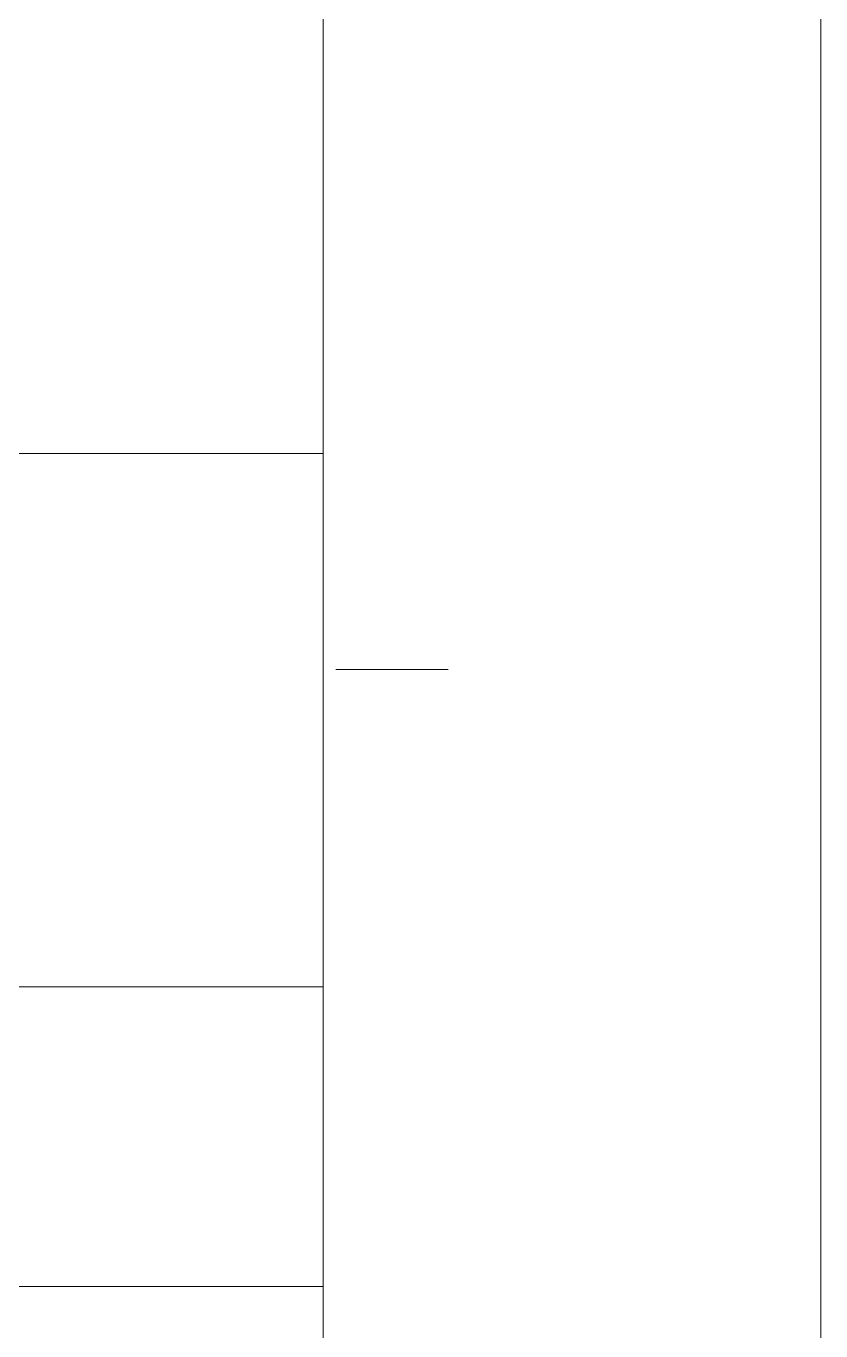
# Model space of a CAD drawing. Header units: inches. Extents: x 1155 to 1996, y 2 to 596.
# Drawn here: x 1955.9 to 1995.9, y 67.4 to 133.2 of the extents above; entities that cross this region are included whole.
import ezdxf

# ---------------------------------------------------------------- set-up
doc = ezdxf.new("R2010")
doc.units = ezdxf.units.IN
doc.header["$MEASUREMENT"] = 0
doc.layers.add('BG 0 -1', color=7, linetype='Continuous')

msp = doc.modelspace()

# ---------------------------------------------------------------- linework, layer by layer
at = {"layer": 'BG 0 -1', "color": 7, "linetype": 'Continuous', "lineweight": 9}
for p, q in [((1995.894, 595.631), (1995.894, 1.631)), ((1970.825, 19.738), (1970.825, 578.377)), ((1821.558, 111.671), (1970.825, 111.671)), ((1971.451, 100.773), (1977.109, 100.773)), ((1821.558, 84.774), (1970.825, 84.774)), ((1821.558, 69.662), (1970.825, 69.662))]:
    msp.add_line(p, q, dxfattribs=at)

doc.saveas('drawing.dxf')
